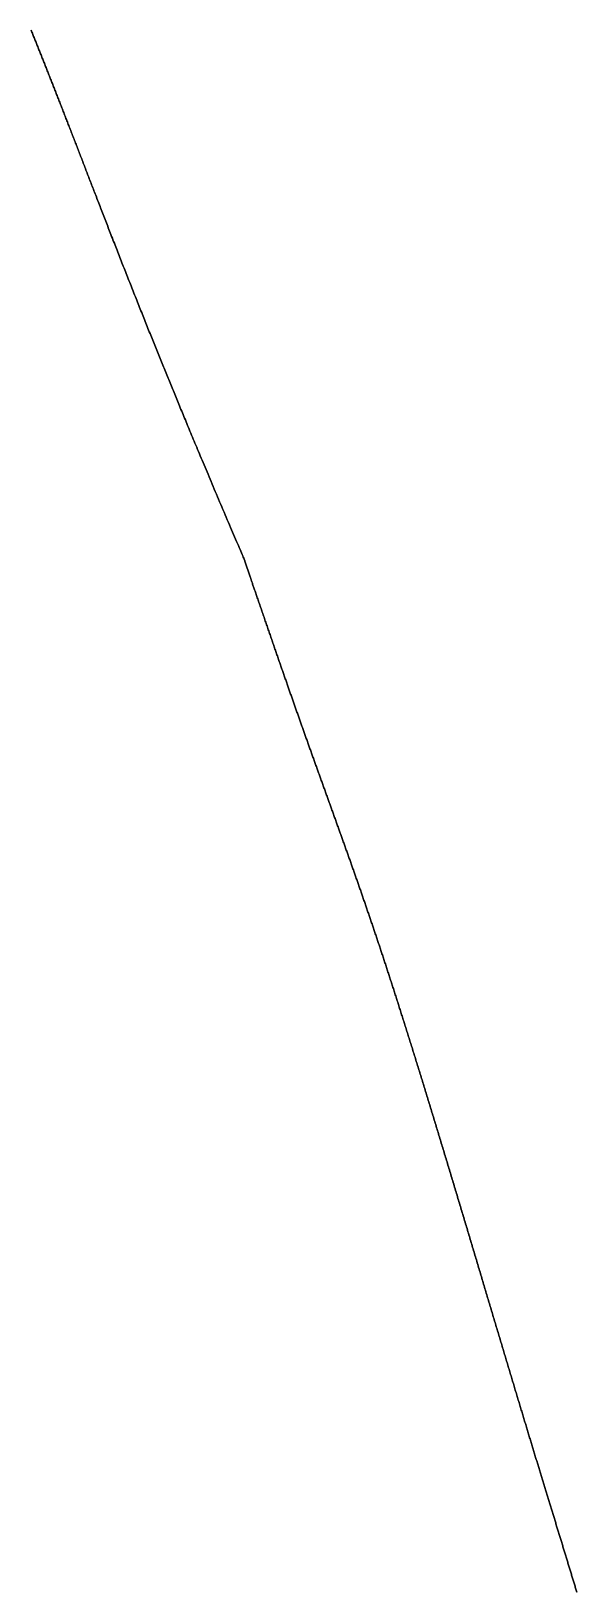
# Model space of a CAD drawing. Header units: inches. Extents: x 130170 to 284068, y 377793 to 804530.
# Drawn here: x 249207.2 to 249229.8, y 746656.4 to 746721 of the extents above; entities that cross this region are included whole.
import ezdxf

# ---------------------------------------------------------------- set-up
doc = ezdxf.new("R2010")
doc.units = ezdxf.units.IN
doc.header["$MEASUREMENT"] = 0
doc.layers.add('muni_il', color=7, linetype='Continuous')

msp = doc.modelspace()

# ---------------------------------------------------------------- linework, layer by layer
at = {"layer": 'muni_il'}
for points in [[(249207.157, 746721.032), (249207.174, 746720.99), (249207.191, 746720.948), (249207.208, 746720.905), (249207.225, 746720.863), (249207.242, 746720.821), (249207.259, 746720.779), (249207.276, 746720.737), (249207.293, 746720.694), (249207.31, 746720.652), (249207.327, 746720.609), (249207.344, 746720.567), (249207.361, 746720.524), (249207.378, 746720.482), (249207.395, 746720.439), (249207.412, 746720.397), (249207.429, 746720.354), (249207.446, 746720.311), (249207.463, 746720.269), (249207.48, 746720.226), (249207.497, 746720.183), (249207.514, 746720.14), (249207.531, 746720.097), (249207.548, 746720.054), (249207.566, 746720.011), (249207.583, 746719.968), (249207.6, 746719.925), (249207.617, 746719.882), (249207.634, 746719.839), (249207.651, 746719.795), (249207.669, 746719.752), (249207.686, 746719.709), (249207.703, 746719.665), (249207.72, 746719.622), (249207.738, 746719.578), (249207.755, 746719.535), (249207.772, 746719.491), (249207.79, 746719.447), (249207.807, 746719.403), (249207.824, 746719.359), (249207.842, 746719.316), (249207.859, 746719.272), (249207.876, 746719.228), (249207.894, 746719.183), (249207.911, 746719.139), (249207.929, 746719.095), (249207.946, 746719.051), (249207.964, 746719.006), (249207.981, 746718.962), (249207.999, 746718.917), (249208.017, 746718.872), (249208.034, 746718.828), (249208.052, 746718.783), (249208.069, 746718.738), (249208.087, 746718.693), (249208.105, 746718.648), (249208.123, 746718.602), (249208.14, 746718.557), (249208.158, 746718.512), (249208.176, 746718.466), (249208.194, 746718.421), (249208.212, 746718.375), (249208.23, 746718.329), (249208.248, 746718.283), (249208.266, 746718.237), (249208.284, 746718.191), (249208.302, 746718.144), (249208.32, 746718.098), (249208.339, 746718.051), (249208.357, 746718.005), (249208.375, 746717.958), (249208.394, 746717.911), (249208.412, 746717.864), (249208.431, 746717.816), (249208.449, 746717.769), (249208.468, 746717.721), (249208.486, 746717.674), (249208.505, 746717.626), (249208.524, 746717.578), (249208.542, 746717.529), (249208.561, 746717.481), (249208.58, 746717.432), (249208.599, 746717.384), (249208.618, 746717.335), (249208.637, 746717.286), (249208.656, 746717.236), (249208.676, 746717.187), (249208.695, 746717.137), (249208.714, 746717.087), (249208.734, 746717.037), (249208.753, 746716.987), (249208.773, 746716.936), (249208.793, 746716.886), (249208.812, 746716.835), (249208.832, 746716.783), (249208.852, 746716.732), (249208.872, 746716.68), (249208.892, 746716.629), (249208.912, 746716.577), (249208.933, 746716.524), (249208.953, 746716.472), (249208.973, 746716.419), (249208.994, 746716.366), (249209.015, 746716.313), (249209.035, 746716.259), (249209.056, 746716.205), (249209.077, 746716.151), (249209.098, 746716.097), (249209.119, 746716.042), (249209.14, 746715.987), (249209.162, 746715.932), (249209.183, 746715.877), (249209.205, 746715.821), (249209.226, 746715.765), (249209.248, 746715.709), (249209.27, 746715.652), (249209.292, 746715.595), (249209.314, 746715.538), (249209.336, 746715.48), (249209.359, 746715.423), (249209.381, 746715.365), (249209.404, 746715.306), (249209.426, 746715.247), (249209.449, 746715.188), (249209.472, 746715.129), (249209.495, 746715.07), (249209.518, 746715.01), (249209.542, 746714.949), (249209.565, 746714.889), (249209.588, 746714.828), (249209.612, 746714.767), (249209.636, 746714.705), (249209.66, 746714.643), (249209.684, 746714.581), (249209.708, 746714.519), (249209.732, 746714.456), (249209.757, 746714.393), (249209.781, 746714.329), (249209.806, 746714.266), (249209.831, 746714.202), (249209.856, 746714.137), (249209.881, 746714.073), (249209.906, 746714.008), (249209.931, 746713.942), (249209.956, 746713.877), (249209.982, 746713.811), (249210.008, 746713.745), (249210.033, 746713.678), (249210.059, 746713.611), (249210.085, 746713.544), (249210.112, 746713.477), (249210.138, 746713.409), (249210.164, 746713.341), (249210.191, 746713.273), (249210.217, 746713.204), (249210.244, 746713.135), (249210.271, 746713.066), (249210.298, 746712.997), (249210.325, 746712.927), (249210.352, 746712.857), (249210.379, 746712.787), (249210.407, 746712.717), (249210.434, 746712.646), (249210.462, 746712.575), (249210.49, 746712.504), (249210.518, 746712.433), (249210.545, 746712.361), (249210.573, 746712.29), (249210.601, 746712.218), (249210.63, 746712.146), (249210.658, 746712.073), (249210.686, 746712.001), (249210.715, 746711.928), (249210.743, 746711.855), (249210.772, 746711.782), (249210.8, 746711.709), (249210.829, 746711.636), (249210.858, 746711.562), (249210.887, 746711.489), (249210.916, 746711.415), (249210.944, 746711.342), (249210.973, 746711.268), (249211.003, 746711.194), (249211.032, 746711.12), (249211.061, 746711.046), (249211.09, 746710.972), (249211.119, 746710.898), (249211.148, 746710.824), (249211.178, 746710.749), (249211.207, 746710.675), (249211.236, 746710.601), (249211.265, 746710.527), (249211.295, 746710.453), (249211.324, 746710.378), (249211.353, 746710.304), (249211.383, 746710.23), (249211.412, 746710.156), (249211.441, 746710.082), (249211.471, 746710.008), (249211.5, 746709.934), (249211.529, 746709.861), (249211.559, 746709.787), (249211.588, 746709.713), (249211.617, 746709.64), (249211.646, 746709.567), (249211.675, 746709.493), (249211.705, 746709.42), (249211.734, 746709.348), (249211.763, 746709.275), (249211.792, 746709.202), (249211.821, 746709.13), (249211.85, 746709.058), (249211.878, 746708.985), (249211.907, 746708.914), (249211.936, 746708.842), (249211.965, 746708.77), (249211.993, 746708.699), (249212.022, 746708.628), (249212.05, 746708.557), (249212.079, 746708.486), (249212.107, 746708.416), (249212.135, 746708.345), (249212.164, 746708.275), (249212.192, 746708.205), (249212.22, 746708.136), (249212.248, 746708.066), (249212.276, 746707.997), (249212.304, 746707.928), (249212.332, 746707.859), (249212.36, 746707.79), (249212.388, 746707.722), (249212.415, 746707.653), (249212.443, 746707.585), (249212.47, 746707.517), (249212.498, 746707.449), (249212.526, 746707.382), (249212.553, 746707.314), (249212.58, 746707.247), (249212.608, 746707.179), (249212.635, 746707.112), (249212.663, 746707.045), (249212.69, 746706.978), (249212.717, 746706.911), (249212.745, 746706.844), (249212.772, 746706.777), (249212.799, 746706.711), (249212.827, 746706.644), (249212.854, 746706.577), (249212.881, 746706.51), (249212.909, 746706.443), (249212.936, 746706.376), (249212.964, 746706.309), (249212.991, 746706.242), (249213.019, 746706.174), (249213.047, 746706.107), (249213.075, 746706.039), (249213.103, 746705.971), (249213.131, 746705.903), (249213.159, 746705.834), (249213.187, 746705.766), (249213.216, 746705.697), (249213.244, 746705.627), (249213.273, 746705.557), (249213.302, 746705.487), (249213.331, 746705.416), (249213.361, 746705.345), (249213.39, 746705.273), (249213.42, 746705.201), (249213.45, 746705.129), (249213.481, 746705.055), (249213.511, 746704.981), (249213.542, 746704.907), (249213.573, 746704.831), (249213.605, 746704.755), (249213.637, 746704.679), (249213.669, 746704.601), (249213.701, 746704.523), (249213.734, 746704.444), (249213.767, 746704.364), (249213.801, 746704.283), (249213.835, 746704.201), (249213.87, 746704.118), (249213.904, 746704.035), (249213.94, 746703.95), (249213.975, 746703.865), (249214.011, 746703.778), (249214.048, 746703.691), (249214.085, 746703.602), (249214.122, 746703.513), (249214.16, 746703.422), (249214.199, 746703.33), (249214.238, 746703.238), (249214.277, 746703.144), (249214.317, 746703.049), (249214.357, 746702.953), (249214.397, 746702.857), (249214.439, 746702.759), (249214.48, 746702.66), (249214.522, 746702.56), (249214.565, 746702.46), (249214.607, 746702.358), (249214.651, 746702.256), (249214.694, 746702.153), (249214.738, 746702.049), (249214.782, 746701.944), (249214.827, 746701.839), (249214.872, 746701.733), (249214.917, 746701.627), (249214.962, 746701.521), (249215.007, 746701.414), (249215.053, 746701.307), (249215.098, 746701.2), (249215.144, 746701.094), (249215.189, 746700.987), (249215.235, 746700.881), (249215.28, 746700.775), (249215.324, 746700.671), (249215.369, 746700.567), (249215.413, 746700.464), (249215.457, 746700.362), (249215.499, 746700.262), (249215.542, 746700.164), (249215.583, 746700.068), (249215.623, 746699.974), (249215.662, 746699.882), (249215.7, 746699.794), (249215.737, 746699.709), (249215.772, 746699.627), (249215.806, 746699.549), (249215.837, 746699.475), (249215.867, 746699.406), (249215.894, 746699.342), (249215.919, 746699.284), (249215.942, 746699.231), (249215.961, 746699.184), (249215.978, 746699.145), (249215.991, 746699.112), (249216, 746699.088), (249216.006, 746699.072), (249216.227, 746698.413), (249216.235, 746698.389), (249216.24, 746698.372), (249216.247, 746698.352), (249216.255, 746698.33), (249216.263, 746698.305), (249216.273, 746698.278), (249216.283, 746698.248), (249216.293, 746698.217), (249216.305, 746698.184), (249216.316, 746698.15), (249216.329, 746698.114), (249216.342, 746698.077), (249216.355, 746698.038), (249216.368, 746697.998), (249216.382, 746697.957), (249216.397, 746697.915), (249216.411, 746697.873), (249216.426, 746697.829), (249216.442, 746697.785), (249216.457, 746697.739), (249216.473, 746697.693), (249216.489, 746697.647), (249216.505, 746697.6), (249216.521, 746697.552), (249216.538, 746697.504), (249216.555, 746697.456), (249216.571, 746697.407), (249216.588, 746697.357), (249216.606, 746697.307), (249216.623, 746697.257), (249216.64, 746697.207), (249216.657, 746697.157), (249216.675, 746697.106), (249216.692, 746697.055), (249216.71, 746697.004), (249216.728, 746696.952), (249216.745, 746696.901), (249216.763, 746696.849), (249216.781, 746696.798), (249216.799, 746696.746), (249216.817, 746696.694), (249216.835, 746696.642), (249216.852, 746696.59), (249216.87, 746696.539), (249216.888, 746696.487), (249216.906, 746696.435), (249216.924, 746696.384), (249216.941, 746696.332), (249216.959, 746696.281), (249216.977, 746696.229), (249216.995, 746696.178), (249217.012, 746696.127), (249217.03, 746696.076), (249217.047, 746696.025), (249217.065, 746695.974), (249217.082, 746695.924), (249217.1, 746695.873), (249217.117, 746695.823), (249217.134, 746695.773), (249217.152, 746695.723), (249217.169, 746695.674), (249217.186, 746695.624), (249217.203, 746695.575), (249217.22, 746695.526), (249217.237, 746695.477), (249217.253, 746695.429), (249217.27, 746695.38), (249217.287, 746695.332), (249217.303, 746695.284), (249217.32, 746695.237), (249217.336, 746695.189), (249217.353, 746695.142), (249217.369, 746695.095), (249217.385, 746695.048), (249217.401, 746695.001), (249217.417, 746694.955), (249217.433, 746694.909), (249217.449, 746694.863), (249217.465, 746694.817), (249217.481, 746694.772), (249217.497, 746694.726), (249217.512, 746694.681), (249217.528, 746694.636), (249217.543, 746694.592), (249217.559, 746694.547), (249217.574, 746694.503), (249217.59, 746694.458), (249217.605, 746694.414), (249217.62, 746694.37), (249217.635, 746694.327), (249217.65, 746694.283), (249217.666, 746694.24), (249217.681, 746694.197), (249217.696, 746694.153), (249217.711, 746694.11), (249217.725, 746694.068), (249217.74, 746694.025), (249217.755, 746693.982), (249217.77, 746693.94), (249217.785, 746693.897), (249217.8, 746693.855), (249217.814, 746693.813), (249217.829, 746693.771), (249217.844, 746693.729), (249217.858, 746693.687), (249217.873, 746693.645), (249217.888, 746693.603), (249217.902, 746693.561), (249217.917, 746693.519), (249217.931, 746693.478), (249217.946, 746693.436), (249217.961, 746693.395), (249217.975, 746693.353), (249217.99, 746693.312), (249218.004, 746693.27), (249218.019, 746693.229), (249218.033, 746693.187), (249218.048, 746693.146), (249218.062, 746693.104), (249218.077, 746693.063), (249218.092, 746693.022), (249218.106, 746692.98), (249218.121, 746692.939), (249218.135, 746692.898), (249218.15, 746692.856), (249218.165, 746692.815), (249218.179, 746692.773), (249218.194, 746692.732), (249218.208, 746692.69), (249218.223, 746692.649), (249218.238, 746692.607), (249218.252, 746692.566), (249218.267, 746692.524), (249218.282, 746692.482), (249218.297, 746692.441), (249218.311, 746692.399), (249218.326, 746692.357), (249218.341, 746692.316), (249218.356, 746692.274), (249218.371, 746692.232), (249218.386, 746692.19), (249218.401, 746692.148), (249218.415, 746692.106), (249218.43, 746692.064), (249218.445, 746692.022), (249218.46, 746691.98), (249218.475, 746691.938), (249218.49, 746691.895), (249218.505, 746691.853), (249218.521, 746691.811), (249218.536, 746691.768), (249218.551, 746691.726), (249218.566, 746691.684), (249218.581, 746691.641), (249218.596, 746691.598), (249218.611, 746691.556), (249218.627, 746691.513), (249218.642, 746691.47), (249218.657, 746691.428), (249218.673, 746691.385), (249218.688, 746691.342), (249218.703, 746691.299), (249218.719, 746691.256), (249218.734, 746691.213), (249218.749, 746691.17), (249218.765, 746691.127), (249218.78, 746691.084), (249218.796, 746691.041), (249218.811, 746690.998), (249218.827, 746690.954), (249218.842, 746690.911), (249218.858, 746690.868), (249218.873, 746690.825), (249218.889, 746690.781), (249218.904, 746690.738), (249218.92, 746690.694), (249218.936, 746690.651), (249218.951, 746690.607), (249218.967, 746690.564), (249218.983, 746690.52), (249218.998, 746690.477), (249219.014, 746690.433), (249219.03, 746690.39), (249219.045, 746690.346), (249219.061, 746690.302), (249219.077, 746690.259), (249219.092, 746690.215), (249219.108, 746690.171), (249219.124, 746690.127), (249219.14, 746690.084), (249219.155, 746690.04), (249219.171, 746689.996), (249219.187, 746689.952), (249219.203, 746689.908), (249219.219, 746689.865), (249219.234, 746689.821), (249219.25, 746689.777), (249219.266, 746689.733), (249219.282, 746689.689), (249219.298, 746689.645), (249219.313, 746689.601), (249219.329, 746689.558), (249219.345, 746689.514), (249219.361, 746689.47), (249219.377, 746689.426), (249219.392, 746689.382), (249219.408, 746689.338), (249219.424, 746689.294), (249219.44, 746689.25), (249219.456, 746689.207), (249219.471, 746689.163), (249219.487, 746689.119), (249219.503, 746689.075), (249219.519, 746689.031), (249219.535, 746688.987), (249219.55, 746688.943), (249219.566, 746688.9), (249219.582, 746688.856), (249219.598, 746688.812), (249219.614, 746688.768), (249219.629, 746688.724), (249219.645, 746688.681), (249219.661, 746688.637), (249219.677, 746688.593), (249219.692, 746688.549), (249219.708, 746688.505), (249219.724, 746688.462), (249219.74, 746688.418), (249219.755, 746688.374), (249219.771, 746688.331), (249219.787, 746688.287), (249219.802, 746688.243), (249219.818, 746688.199), (249219.834, 746688.156), (249219.849, 746688.112), (249219.865, 746688.069), (249219.881, 746688.025), (249219.896, 746687.981), (249219.912, 746687.938), (249219.928, 746687.894), (249219.943, 746687.851), (249219.959, 746687.807), (249219.974, 746687.763), (249219.99, 746687.72), (249220.006, 746687.676), (249220.021, 746687.633), (249220.037, 746687.589), (249220.052, 746687.546), (249220.068, 746687.502), (249220.083, 746687.459), (249220.099, 746687.416), (249220.114, 746687.372), (249220.13, 746687.329), (249220.145, 746687.285), (249220.161, 746687.242), (249220.176, 746687.198), (249220.192, 746687.155), (249220.207, 746687.112), (249220.223, 746687.068), (249220.238, 746687.025), (249220.254, 746686.982), (249220.269, 746686.938), (249220.284, 746686.895), (249220.3, 746686.852), (249220.315, 746686.808), (249220.331, 746686.765), (249220.346, 746686.722), (249220.361, 746686.678), (249220.377, 746686.635), (249220.392, 746686.592), (249220.407, 746686.548), (249220.423, 746686.505), (249220.438, 746686.462), (249220.453, 746686.418), (249220.469, 746686.375), (249220.484, 746686.332), (249220.499, 746686.288), (249220.514, 746686.245), (249220.53, 746686.202), (249220.545, 746686.158), (249220.56, 746686.115), (249220.575, 746686.072), (249220.591, 746686.028), (249220.606, 746685.985), (249220.621, 746685.942), (249220.636, 746685.898), (249220.651, 746685.855), (249220.667, 746685.811), (249220.682, 746685.768), (249220.697, 746685.725), (249220.712, 746685.681), (249220.727, 746685.638), (249220.742, 746685.594), (249220.758, 746685.551), (249220.773, 746685.507), (249220.788, 746685.464), (249220.803, 746685.42), (249220.818, 746685.377), (249220.833, 746685.333), (249220.848, 746685.289), (249220.864, 746685.246), (249220.879, 746685.202), (249220.894, 746685.158), (249220.909, 746685.115), (249220.924, 746685.071), (249220.939, 746685.027), (249220.954, 746684.983), (249220.969, 746684.94), (249220.984, 746684.896), (249221, 746684.852), (249221.015, 746684.808), (249221.03, 746684.764), (249221.045, 746684.72), (249221.06, 746684.676), (249221.075, 746684.632), (249221.09, 746684.588), (249221.105, 746684.544), (249221.12, 746684.499), (249221.136, 746684.455), (249221.151, 746684.411), (249221.166, 746684.366), (249221.181, 746684.322), (249221.196, 746684.278), (249221.211, 746684.233), (249221.226, 746684.189), (249221.241, 746684.144), (249221.257, 746684.099), (249221.272, 746684.055), (249221.287, 746684.01), (249221.302, 746683.965), (249221.317, 746683.92), (249221.332, 746683.876), (249221.347, 746683.831), (249221.363, 746683.786), (249221.378, 746683.74), (249221.393, 746683.695), (249221.408, 746683.65), (249221.423, 746683.605), (249221.439, 746683.559), (249221.454, 746683.514), (249221.469, 746683.468), (249221.484, 746683.423), (249221.5, 746683.377), (249221.515, 746683.332), (249221.53, 746683.286), (249221.546, 746683.24), (249221.561, 746683.194), (249221.576, 746683.148), (249221.591, 746683.102), (249221.607, 746683.056), (249221.622, 746683.009), (249221.638, 746682.963), (249221.653, 746682.917), (249221.668, 746682.87), (249221.684, 746682.824), (249221.699, 746682.777), (249221.715, 746682.73), (249221.73, 746682.683), (249221.746, 746682.636), (249221.761, 746682.589), (249221.777, 746682.542), (249221.792, 746682.495), (249221.808, 746682.447), (249221.823, 746682.4), (249221.839, 746682.352), (249221.854, 746682.305), (249221.87, 746682.257), (249221.886, 746682.209), (249221.901, 746682.161), (249221.917, 746682.113), (249221.933, 746682.065), (249221.949, 746682.017), (249221.964, 746681.968), (249221.98, 746681.92), (249221.996, 746681.871), (249222.012, 746681.822), (249222.028, 746681.773), (249222.043, 746681.725), (249222.059, 746681.675), (249222.075, 746681.626), (249222.091, 746681.577), (249222.107, 746681.527), (249222.123, 746681.478), (249222.139, 746681.428), (249222.155, 746681.378), (249222.171, 746681.329), (249222.187, 746681.278), (249222.204, 746681.228), (249222.22, 746681.178), (249222.236, 746681.128), (249222.252, 746681.077), (249222.268, 746681.026), (249222.285, 746680.975), (249222.301, 746680.924), (249222.317, 746680.873), (249222.334, 746680.822), (249222.35, 746680.771), (249222.367, 746680.719), (249222.383, 746680.668), (249222.4, 746680.616), (249222.416, 746680.564), (249222.433, 746680.512), (249222.449, 746680.46), (249222.466, 746680.407), (249222.482, 746680.355), (249222.499, 746680.302), (249222.516, 746680.25), (249222.533, 746680.197), (249222.549, 746680.144), (249222.566, 746680.09), (249222.583, 746680.037), (249222.6, 746679.984), (249222.617, 746679.93), (249222.634, 746679.876), (249222.651, 746679.822), (249222.668, 746679.768), (249222.685, 746679.714), (249222.702, 746679.66), (249222.719, 746679.605), (249222.736, 746679.551), (249222.754, 746679.496), (249222.771, 746679.441), (249222.788, 746679.386), (249222.805, 746679.33), (249222.823, 746679.275), (249222.84, 746679.219), (249222.858, 746679.164), (249222.875, 746679.108), (249222.893, 746679.052), (249222.91, 746678.996), (249222.928, 746678.939), (249222.945, 746678.883), (249222.963, 746678.826), (249222.981, 746678.77), (249222.998, 746678.713), (249223.016, 746678.656), (249223.034, 746678.599), (249223.052, 746678.541), (249223.069, 746678.484), (249223.087, 746678.426), (249223.105, 746678.368), (249223.123, 746678.31), (249223.141, 746678.252), (249223.159, 746678.194), (249223.177, 746678.136), (249223.195, 746678.077), (249223.214, 746678.018), (249223.232, 746677.96), (249223.25, 746677.901), (249223.268, 746677.841), (249223.287, 746677.782), (249223.305, 746677.723), (249223.323, 746677.663), (249223.342, 746677.604), (249223.36, 746677.544), (249223.379, 746677.484), (249223.397, 746677.424), (249223.416, 746677.364), (249223.434, 746677.303), (249223.453, 746677.243), (249223.471, 746677.182), (249223.49, 746677.121), (249223.509, 746677.06), (249223.527, 746676.999), (249223.546, 746676.938), (249223.565, 746676.877), (249223.584, 746676.816), (249223.603, 746676.754), (249223.621, 746676.692), (249223.64, 746676.631), (249223.659, 746676.569), (249223.678, 746676.507), (249223.697, 746676.444), (249223.716, 746676.382), (249223.735, 746676.32), (249223.754, 746676.257), (249223.774, 746676.195), (249223.793, 746676.132), (249223.812, 746676.069), (249223.831, 746676.006), (249223.85, 746675.943), (249223.869, 746675.88), (249223.889, 746675.817), (249223.908, 746675.753), (249223.927, 746675.69), (249223.947, 746675.626), (249223.966, 746675.563), (249223.985, 746675.499), (249224.005, 746675.435), (249224.024, 746675.371), (249224.044, 746675.307), (249224.063, 746675.243), (249224.082, 746675.179), (249224.102, 746675.115), (249224.121, 746675.05), (249224.141, 746674.986), (249224.161, 746674.922), (249224.18, 746674.857), (249224.2, 746674.792), (249224.219, 746674.728), (249224.239, 746674.663), (249224.259, 746674.598), (249224.278, 746674.533), (249224.298, 746674.468), (249224.317, 746674.403), (249224.337, 746674.338), (249224.357, 746674.273), (249224.377, 746674.208), (249224.396, 746674.143), (249224.416, 746674.077), (249224.436, 746674.012), (249224.455, 746673.947), (249224.475, 746673.881), (249224.495, 746673.816), (249224.515, 746673.75), (249224.534, 746673.685), (249224.554, 746673.619), (249224.574, 746673.554), (249224.594, 746673.488), (249224.613, 746673.422), (249224.633, 746673.357), (249224.653, 746673.291), (249224.673, 746673.225), (249224.693, 746673.16), (249224.712, 746673.094), (249224.732, 746673.028), (249224.752, 746672.962), (249224.772, 746672.897), (249224.791, 746672.831), (249224.811, 746672.765), (249224.831, 746672.699), (249224.851, 746672.634), (249224.87, 746672.568), (249224.89, 746672.502), (249224.91, 746672.436), (249224.93, 746672.371), (249224.949, 746672.305), (249224.969, 746672.239), (249224.989, 746672.174), (249225.008, 746672.108), (249225.028, 746672.042), (249225.048, 746671.977), (249225.067, 746671.911), (249225.087, 746671.846), (249225.107, 746671.78), (249225.126, 746671.715), (249225.146, 746671.65), (249225.166, 746671.584), (249225.185, 746671.519), (249225.205, 746671.454), (249225.224, 746671.388), (249225.244, 746671.323), (249225.263, 746671.258), (249225.283, 746671.193), (249225.302, 746671.128), (249225.322, 746671.063), (249225.341, 746670.998), (249225.361, 746670.933), (249225.38, 746670.868), (249225.399, 746670.804), (249225.419, 746670.739), (249225.438, 746670.674), (249225.457, 746670.61), (249225.477, 746670.545), (249225.496, 746670.481), (249225.515, 746670.417), (249225.534, 746670.353), (249225.553, 746670.288), (249225.573, 746670.224), (249225.592, 746670.16), (249225.611, 746670.097), (249225.63, 746670.033), (249225.649, 746669.969), (249225.668, 746669.905), (249225.687, 746669.842), (249225.706, 746669.779), (249225.725, 746669.715), (249225.744, 746669.652), (249225.763, 746669.589), (249225.781, 746669.526), (249225.8, 746669.463), (249225.819, 746669.4), (249225.838, 746669.337), (249225.856, 746669.275), (249225.875, 746669.212), (249225.894, 746669.15), (249225.912, 746669.087), (249225.931, 746669.025), (249225.95, 746668.963), (249225.968, 746668.901), (249225.986, 746668.839), (249226.005, 746668.778), (249226.023, 746668.716), (249226.042, 746668.654), (249226.06, 746668.593), (249226.078, 746668.532), (249226.097, 746668.471), (249226.115, 746668.41), (249226.133, 746668.349), (249226.151, 746668.288), (249226.169, 746668.227), (249226.187, 746668.167), (249226.205, 746668.106), (249226.224, 746668.046), (249226.241, 746667.986), (249226.259, 746667.926), (249226.277, 746667.866), (249226.295, 746667.806), (249226.313, 746667.746), (249226.331, 746667.687), (249226.349, 746667.627), (249226.366, 746667.568), (249226.384, 746667.509), (249226.402, 746667.45), (249226.419, 746667.391), (249226.437, 746667.332), (249226.454, 746667.274), (249226.472, 746667.215), (249226.489, 746667.157), (249226.507, 746667.099), (249226.524, 746667.041), (249226.541, 746666.983), (249226.559, 746666.925), (249226.576, 746666.867), (249226.593, 746666.81), (249226.61, 746666.752), (249226.627, 746666.695), (249226.645, 746666.638), (249226.662, 746666.581), (249226.679, 746666.524), (249226.696, 746666.467), (249226.713, 746666.41), (249226.729, 746666.354), (249226.746, 746666.298), (249226.763, 746666.241), (249226.78, 746666.185), (249226.797, 746666.129), (249226.813, 746666.073), (249226.83, 746666.018), (249226.847, 746665.962), (249226.863, 746665.907), (249226.88, 746665.851), (249226.897, 746665.796), (249226.913, 746665.741), (249226.93, 746665.686), (249226.946, 746665.632), (249226.962, 746665.577), (249226.979, 746665.522), (249226.995, 746665.468), (249227.011, 746665.414), (249227.028, 746665.36), (249227.044, 746665.306), (249227.06, 746665.252), (249227.076, 746665.198), (249227.092, 746665.144), (249227.108, 746665.091), (249227.124, 746665.037), (249227.14, 746664.984), (249227.156, 746664.931), (249227.172, 746664.878), (249227.188, 746664.825), (249227.204, 746664.772), (249227.22, 746664.72), (249227.236, 746664.667), (249227.251, 746664.615), (249227.267, 746664.562), (249227.283, 746664.51), (249227.299, 746664.458), (249227.314, 746664.406), (249227.33, 746664.354), (249227.345, 746664.303), (249227.361, 746664.251), (249227.376, 746664.199), (249227.392, 746664.148), (249227.407, 746664.097), (249227.423, 746664.046), (249227.438, 746663.995), (249227.454, 746663.944), (249227.469, 746663.893), (249227.484, 746663.842), (249227.5, 746663.791), (249227.515, 746663.741), (249227.53, 746663.691), (249227.545, 746663.64), (249227.56, 746663.59), (249227.576, 746663.54), (249227.591, 746663.49), (249227.606, 746663.44), (249227.621, 746663.39), (249227.636, 746663.341), (249227.651, 746663.291), (249227.666, 746663.242), (249227.681, 746663.192), (249227.696, 746663.143), (249227.711, 746663.094), (249227.725, 746663.045), (249227.74, 746662.996), (249227.755, 746662.947), (249227.77, 746662.898), (249227.785, 746662.849), (249227.799, 746662.8), (249227.814, 746662.752), (249227.829, 746662.703), (249227.844, 746662.655), (249227.858, 746662.607), (249227.873, 746662.559), (249227.888, 746662.51), (249227.902, 746662.462), (249227.917, 746662.414), (249227.931, 746662.367), (249227.946, 746662.319), (249227.96, 746662.271), (249227.975, 746662.224), (249227.989, 746662.176), (249228.004, 746662.129), (249228.018, 746662.081), (249228.032, 746662.034), (249228.047, 746661.987), (249228.061, 746661.94), (249228.075, 746661.892), (249228.09, 746661.846), (249228.104, 746661.799), (249228.118, 746661.752), (249228.133, 746661.705), (249228.147, 746661.658), (249228.161, 746661.612), (249228.175, 746661.565), (249228.189, 746661.519), (249228.204, 746661.472), (249228.218, 746661.426), (249228.232, 746661.38), (249228.246, 746661.334), (249228.26, 746661.287), (249228.274, 746661.241), (249228.288, 746661.195), (249228.302, 746661.15), (249228.316, 746661.104), (249228.33, 746661.058), (249228.344, 746661.012), (249228.358, 746660.967), (249228.372, 746660.921), (249228.386, 746660.875), (249228.4, 746660.83), (249228.414, 746660.785), (249228.428, 746660.739), (249228.442, 746660.694), (249228.455, 746660.649), (249228.469, 746660.604), (249228.483, 746660.559), (249228.497, 746660.514), (249228.511, 746660.469), (249228.524, 746660.424), (249228.538, 746660.379), (249228.552, 746660.334), (249228.566, 746660.289), (249228.579, 746660.245), (249228.593, 746660.2), (249228.607, 746660.155), (249228.62, 746660.111), (249228.634, 746660.066), (249228.647, 746660.022), (249228.661, 746659.978), (249228.675, 746659.933), (249228.688, 746659.889), (249228.702, 746659.845), (249228.715, 746659.801), (249228.729, 746659.757), (249228.742, 746659.713), (249228.756, 746659.669), (249228.769, 746659.625), (249228.783, 746659.581), (249228.796, 746659.537), (249228.81, 746659.493), (249228.823, 746659.45), (249228.837, 746659.406), (249228.85, 746659.362), (249228.863, 746659.319), (249228.877, 746659.275), (249228.89, 746659.232), (249228.903, 746659.188), (249228.917, 746659.145), (249228.93, 746659.101), (249228.943, 746659.058), (249228.957, 746659.015), (249228.97, 746658.972), (249228.983, 746658.929), (249228.996, 746658.885), (249229.01, 746658.842), (249229.023, 746658.799), (249229.036, 746658.756), (249229.049, 746658.713), (249229.062, 746658.67), (249229.075, 746658.628), (249229.089, 746658.585), (249229.102, 746658.542), (249229.115, 746658.499), (249229.128, 746658.457), (249229.141, 746658.414), (249229.154, 746658.371), (249229.167, 746658.329), (249229.18, 746658.286), (249229.193, 746658.244), (249229.206, 746658.201), (249229.219, 746658.159), (249229.232, 746658.117), (249229.245, 746658.074), (249229.258, 746658.032), (249229.271, 746657.99), (249229.284, 746657.948), (249229.297, 746657.905), (249229.31, 746657.863), (249229.323, 746657.821), (249229.335, 746657.779), (249229.348, 746657.737), (249229.361, 746657.695), (249229.374, 746657.653), (249229.387, 746657.611), (249229.399, 746657.569), (249229.412, 746657.528), (249229.425, 746657.486), (249229.438, 746657.444), (249229.451, 746657.402), (249229.463, 746657.36), (249229.476, 746657.319), (249229.489, 746657.277), (249229.501, 746657.235), (249229.514, 746657.194), (249229.527, 746657.152), (249229.539, 746657.111), (249229.552, 746657.069), (249229.565, 746657.028), (249229.577, 746656.986), (249229.59, 746656.945), (249229.602, 746656.903), (249229.615, 746656.862), (249229.627, 746656.821), (249229.64, 746656.779), (249229.653, 746656.738), (249229.665, 746656.697), (249229.678, 746656.656), (249229.69, 746656.614), (249229.703, 746656.573), (249229.715, 746656.532), (249229.727, 746656.491), (249229.74, 746656.45), (249229.752, 746656.409)], [(249229.752, 746656.409), (249229.74, 746656.45), (249229.727, 746656.491), (249229.715, 746656.532), (249229.703, 746656.573), (249229.69, 746656.614), (249229.678, 746656.656), (249229.665, 746656.697), (249229.653, 746656.738), (249229.64, 746656.779), (249229.627, 746656.821), (249229.615, 746656.862), (249229.602, 746656.903), (249229.59, 746656.945), (249229.577, 746656.986), (249229.565, 746657.028), (249229.552, 746657.069), (249229.539, 746657.111), (249229.527, 746657.152), (249229.514, 746657.194), (249229.501, 746657.235), (249229.489, 746657.277), (249229.476, 746657.319), (249229.463, 746657.36), (249229.451, 746657.402), (249229.438, 746657.444), (249229.425, 746657.486), (249229.412, 746657.528), (249229.399, 746657.569), (249229.387, 746657.611), (249229.374, 746657.653), (249229.361, 746657.695), (249229.348, 746657.737), (249229.335, 746657.779), (249229.323, 746657.821), (249229.31, 746657.863), (249229.297, 746657.905), (249229.284, 746657.948), (249229.271, 746657.99), (249229.258, 746658.032), (249229.245, 746658.074), (249229.232, 746658.117), (249229.219, 746658.159), (249229.206, 746658.201), (249229.193, 746658.244), (249229.18, 746658.286), (249229.167, 746658.329), (249229.154, 746658.371), (249229.141, 746658.414), (249229.128, 746658.457), (249229.115, 746658.499), (249229.102, 746658.542), (249229.089, 746658.585), (249229.075, 746658.628), (249229.062, 746658.67), (249229.049, 746658.713), (249229.036, 746658.756), (249229.023, 746658.799), (249229.01, 746658.842), (249228.996, 746658.885), (249228.983, 746658.929), (249228.97, 746658.972), (249228.957, 746659.015), (249228.943, 746659.058), (249228.93, 746659.101), (249228.917, 746659.145), (249228.903, 746659.188), (249228.89, 746659.232), (249228.877, 746659.275), (249228.863, 746659.319), (249228.85, 746659.362), (249228.837, 746659.406), (249228.823, 746659.45), (249228.81, 746659.493), (249228.796, 746659.537), (249228.783, 746659.581), (249228.769, 746659.625), (249228.756, 746659.669), (249228.742, 746659.713), (249228.729, 746659.757), (249228.715, 746659.801), (249228.702, 746659.845), (249228.688, 746659.889), (249228.675, 746659.933), (249228.661, 746659.978), (249228.647, 746660.022), (249228.634, 746660.066), (249228.62, 746660.111), (249228.607, 746660.155), (249228.593, 746660.2), (249228.579, 746660.245), (249228.566, 746660.289), (249228.552, 746660.334), (249228.538, 746660.379), (249228.524, 746660.424), (249228.511, 746660.469), (249228.497, 746660.514), (249228.483, 746660.559), (249228.469, 746660.604), (249228.455, 746660.649), (249228.442, 746660.694), (249228.428, 746660.739), (249228.414, 746660.785), (249228.4, 746660.83), (249228.386, 746660.875), (249228.372, 746660.921), (249228.358, 746660.967), (249228.344, 746661.012), (249228.33, 746661.058), (249228.316, 746661.104), (249228.302, 746661.15), (249228.288, 746661.195), (249228.274, 746661.241), (249228.26, 746661.287), (249228.246, 746661.334), (249228.232, 746661.38), (249228.218, 746661.426), (249228.204, 746661.472), (249228.189, 746661.519), (249228.175, 746661.565), (249228.161, 746661.612), (249228.147, 746661.658), (249228.133, 746661.705), (249228.118, 746661.752), (249228.104, 746661.799), (249228.09, 746661.846), (249228.075, 746661.892), (249228.061, 746661.94), (249228.047, 746661.987), (249228.032, 746662.034), (249228.018, 746662.081), (249228.004, 746662.129), (249227.989, 746662.176), (249227.975, 746662.224), (249227.96, 746662.271), (249227.946, 746662.319), (249227.931, 746662.367), (249227.917, 746662.414), (249227.902, 746662.462), (249227.888, 746662.51), (249227.873, 746662.559), (249227.858, 746662.607), (249227.844, 746662.655), (249227.829, 746662.703), (249227.814, 746662.752), (249227.799, 746662.8), (249227.785, 746662.849), (249227.77, 746662.898), (249227.755, 746662.947), (249227.74, 746662.996), (249227.725, 746663.045), (249227.711, 746663.094), (249227.696, 746663.143), (249227.681, 746663.192), (249227.666, 746663.242), (249227.651, 746663.291), (249227.636, 746663.341), (249227.621, 746663.39), (249227.606, 746663.44), (249227.591, 746663.49), (249227.576, 746663.54), (249227.56, 746663.59), (249227.545, 746663.64), (249227.53, 746663.691), (249227.515, 746663.741), (249227.5, 746663.791), (249227.484, 746663.842), (249227.469, 746663.893), (249227.454, 746663.944), (249227.438, 746663.995), (249227.423, 746664.046), (249227.407, 746664.097), (249227.392, 746664.148), (249227.376, 746664.199), (249227.361, 746664.251), (249227.345, 746664.303), (249227.33, 746664.354), (249227.314, 746664.406), (249227.299, 746664.458), (249227.283, 746664.51), (249227.267, 746664.562), (249227.251, 746664.615), (249227.236, 746664.667), (249227.22, 746664.72), (249227.204, 746664.772), (249227.188, 746664.825), (249227.172, 746664.878), (249227.156, 746664.931), (249227.14, 746664.984), (249227.124, 746665.037), (249227.108, 746665.091), (249227.092, 746665.144), (249227.076, 746665.198), (249227.06, 746665.252), (249227.044, 746665.306), (249227.028, 746665.36), (249227.011, 746665.414), (249226.995, 746665.468), (249226.979, 746665.522), (249226.962, 746665.577), (249226.946, 746665.632), (249226.93, 746665.686), (249226.913, 746665.741), (249226.897, 746665.796), (249226.88, 746665.851), (249226.863, 746665.907), (249226.847, 746665.962), (249226.83, 746666.018), (249226.813, 746666.073), (249226.797, 746666.129), (249226.78, 746666.185), (249226.763, 746666.241), (249226.746, 746666.298), (249226.729, 746666.354), (249226.713, 746666.41), (249226.696, 746666.467), (249226.679, 746666.524), (249226.662, 746666.581), (249226.645, 746666.638), (249226.627, 746666.695), (249226.61, 746666.752), (249226.593, 746666.81), (249226.576, 746666.867), (249226.559, 746666.925), (249226.541, 746666.983), (249226.524, 746667.041), (249226.507, 746667.099), (249226.489, 746667.157), (249226.472, 746667.215), (249226.454, 746667.274), (249226.437, 746667.332), (249226.419, 746667.391), (249226.402, 746667.45), (249226.384, 746667.509), (249226.366, 746667.568), (249226.349, 746667.627), (249226.331, 746667.687), (249226.313, 746667.746), (249226.295, 746667.806), (249226.277, 746667.866), (249226.259, 746667.926), (249226.241, 746667.986), (249226.224, 746668.046), (249226.205, 746668.106), (249226.187, 746668.167), (249226.169, 746668.227), (249226.151, 746668.288), (249226.133, 746668.349), (249226.115, 746668.41), (249226.097, 746668.471), (249226.078, 746668.532), (249226.06, 746668.593), (249226.042, 746668.654), (249226.023, 746668.716), (249226.005, 746668.778), (249225.986, 746668.839), (249225.968, 746668.901), (249225.95, 746668.963), (249225.931, 746669.025), (249225.912, 746669.087), (249225.894, 746669.15), (249225.875, 746669.212), (249225.856, 746669.275), (249225.838, 746669.337), (249225.819, 746669.4), (249225.8, 746669.463), (249225.781, 746669.526), (249225.763, 746669.589), (249225.744, 746669.652), (249225.725, 746669.715), (249225.706, 746669.779), (249225.687, 746669.842), (249225.668, 746669.905), (249225.649, 746669.969), (249225.63, 746670.033), (249225.611, 746670.097), (249225.592, 746670.16), (249225.573, 746670.224), (249225.553, 746670.288), (249225.534, 746670.353), (249225.515, 746670.417), (249225.496, 746670.481), (249225.477, 746670.545), (249225.457, 746670.61), (249225.438, 746670.674), (249225.419, 746670.739), (249225.399, 746670.804), (249225.38, 746670.868), (249225.361, 746670.933), (249225.341, 746670.998), (249225.322, 746671.063), (249225.302, 746671.128), (249225.283, 746671.193), (249225.263, 746671.258), (249225.244, 746671.323), (249225.224, 746671.388), (249225.205, 746671.454), (249225.185, 746671.519), (249225.166, 746671.584), (249225.146, 746671.65), (249225.126, 746671.715), (249225.107, 746671.78), (249225.087, 746671.846), (249225.067, 746671.911), (249225.048, 746671.977), (249225.028, 746672.042), (249225.008, 746672.108), (249224.989, 746672.174), (249224.969, 746672.239), (249224.949, 746672.305), (249224.93, 746672.371), (249224.91, 746672.436), (249224.89, 746672.502), (249224.87, 746672.568), (249224.851, 746672.634), (249224.831, 746672.699), (249224.811, 746672.765), (249224.791, 746672.831), (249224.772, 746672.897), (249224.752, 746672.962), (249224.732, 746673.028), (249224.712, 746673.094), (249224.693, 746673.16), (249224.673, 746673.225), (249224.653, 746673.291), (249224.633, 746673.357), (249224.613, 746673.422), (249224.594, 746673.488), (249224.574, 746673.554), (249224.554, 746673.619), (249224.534, 746673.685), (249224.515, 746673.75), (249224.495, 746673.816), (249224.475, 746673.881), (249224.455, 746673.947), (249224.436, 746674.012), (249224.416, 746674.077), (249224.396, 746674.143), (249224.377, 746674.208), (249224.357, 746674.273), (249224.337, 746674.338), (249224.317, 746674.403), (249224.298, 746674.468), (249224.278, 746674.533), (249224.259, 746674.598), (249224.239, 746674.663), (249224.219, 746674.728), (249224.2, 746674.792), (249224.18, 746674.857), (249224.161, 746674.922), (249224.141, 746674.986), (249224.121, 746675.05), (249224.102, 746675.115), (249224.082, 746675.179), (249224.063, 746675.243), (249224.044, 746675.307), (249224.024, 746675.371), (249224.005, 746675.435), (249223.985, 746675.499), (249223.966, 746675.563), (249223.947, 746675.626), (249223.927, 746675.69), (249223.908, 746675.753), (249223.889, 746675.817), (249223.869, 746675.88), (249223.85, 746675.943), (249223.831, 746676.006), (249223.812, 746676.069), (249223.793, 746676.132), (249223.774, 746676.195), (249223.754, 746676.257), (249223.735, 746676.32), (249223.716, 746676.382), (249223.697, 746676.444), (249223.678, 746676.507), (249223.659, 746676.569), (249223.64, 746676.631), (249223.621, 746676.692), (249223.603, 746676.754), (249223.584, 746676.816), (249223.565, 746676.877), (249223.546, 746676.938), (249223.527, 746676.999), (249223.509, 746677.06), (249223.49, 746677.121), (249223.471, 746677.182), (249223.453, 746677.243), (249223.434, 746677.303), (249223.416, 746677.364), (249223.397, 746677.424), (249223.379, 746677.484), (249223.36, 746677.544), (249223.342, 746677.604), (249223.323, 746677.663), (249223.305, 746677.723), (249223.287, 746677.782), (249223.268, 746677.841), (249223.25, 746677.901), (249223.232, 746677.96), (249223.214, 746678.018), (249223.195, 746678.077), (249223.177, 746678.136), (249223.159, 746678.194), (249223.141, 746678.252), (249223.123, 746678.31), (249223.105, 746678.368), (249223.087, 746678.426), (249223.069, 746678.484), (249223.052, 746678.541), (249223.034, 746678.599), (249223.016, 746678.656), (249222.998, 746678.713), (249222.981, 746678.77), (249222.963, 746678.826), (249222.945, 746678.883), (249222.928, 746678.939), (249222.91, 746678.996), (249222.893, 746679.052), (249222.875, 746679.108), (249222.858, 746679.164), (249222.84, 746679.219), (249222.823, 746679.275), (249222.805, 746679.33), (249222.788, 746679.386), (249222.771, 746679.441), (249222.754, 746679.496), (249222.736, 746679.551), (249222.719, 746679.605), (249222.702, 746679.66), (249222.685, 746679.714), (249222.668, 746679.768), (249222.651, 746679.822), (249222.634, 746679.876), (249222.617, 746679.93), (249222.6, 746679.984), (249222.583, 746680.037), (249222.566, 746680.09), (249222.549, 746680.144), (249222.533, 746680.197), (249222.516, 746680.25), (249222.499, 746680.302), (249222.482, 746680.355), (249222.466, 746680.407), (249222.449, 746680.46), (249222.433, 746680.512), (249222.416, 746680.564), (249222.4, 746680.616), (249222.383, 746680.668), (249222.367, 746680.719), (249222.35, 746680.771), (249222.334, 746680.822), (249222.317, 746680.873), (249222.301, 746680.924), (249222.285, 746680.975), (249222.268, 746681.026), (249222.252, 746681.077), (249222.236, 746681.128), (249222.22, 746681.178), (249222.204, 746681.228), (249222.187, 746681.278), (249222.171, 746681.329), (249222.155, 746681.378), (249222.139, 746681.428), (249222.123, 746681.478), (249222.107, 746681.527), (249222.091, 746681.577), (249222.075, 746681.626), (249222.059, 746681.675), (249222.043, 746681.725), (249222.028, 746681.773), (249222.012, 746681.822), (249221.996, 746681.871), (249221.98, 746681.92), (249221.964, 746681.968), (249221.949, 746682.017), (249221.933, 746682.065), (249221.917, 746682.113), (249221.901, 746682.161), (249221.886, 746682.209), (249221.87, 746682.257), (249221.854, 746682.305), (249221.839, 746682.352), (249221.823, 746682.4), (249221.808, 746682.447), (249221.792, 746682.495), (249221.777, 746682.542), (249221.761, 746682.589), (249221.746, 746682.636), (249221.73, 746682.683), (249221.715, 746682.73), (249221.699, 746682.777), (249221.684, 746682.824), (249221.668, 746682.87), (249221.653, 746682.917), (249221.638, 746682.963), (249221.622, 746683.009), (249221.607, 746683.056), (249221.591, 746683.102), (249221.576, 746683.148), (249221.561, 746683.194), (249221.546, 746683.24), (249221.53, 746683.286), (249221.515, 746683.332), (249221.5, 746683.377), (249221.484, 746683.423), (249221.469, 746683.468), (249221.454, 746683.514), (249221.439, 746683.559), (249221.423, 746683.605), (249221.408, 746683.65), (249221.393, 746683.695), (249221.378, 746683.74), (249221.363, 746683.786), (249221.347, 746683.831), (249221.332, 746683.876), (249221.317, 746683.92), (249221.302, 746683.965), (249221.287, 746684.01), (249221.272, 746684.055), (249221.257, 746684.099), (249221.241, 746684.144), (249221.226, 746684.189), (249221.211, 746684.233), (249221.196, 746684.278), (249221.181, 746684.322), (249221.166, 746684.366), (249221.151, 746684.411), (249221.136, 746684.455), (249221.12, 746684.499), (249221.105, 746684.544), (249221.09, 746684.588), (249221.075, 746684.632), (249221.06, 746684.676), (249221.045, 746684.72), (249221.03, 746684.764), (249221.015, 746684.808), (249221, 746684.852), (249220.984, 746684.896), (249220.969, 746684.94), (249220.954, 746684.983), (249220.939, 746685.027), (249220.924, 746685.071), (249220.909, 746685.115), (249220.894, 746685.158), (249220.879, 746685.202), (249220.864, 746685.246), (249220.848, 746685.289), (249220.833, 746685.333), (249220.818, 746685.377), (249220.803, 746685.42), (249220.788, 746685.464), (249220.773, 746685.507), (249220.758, 746685.551), (249220.742, 746685.594), (249220.727, 746685.638), (249220.712, 746685.681), (249220.697, 746685.725), (249220.682, 746685.768), (249220.667, 746685.811), (249220.651, 746685.855), (249220.636, 746685.898), (249220.621, 746685.942), (249220.606, 746685.985), (249220.591, 746686.028), (249220.575, 746686.072), (249220.56, 746686.115), (249220.545, 746686.158), (249220.53, 746686.202), (249220.514, 746686.245), (249220.499, 746686.288), (249220.484, 746686.332), (249220.469, 746686.375), (249220.453, 746686.418), (249220.438, 746686.462), (249220.423, 746686.505), (249220.407, 746686.548), (249220.392, 746686.592), (249220.377, 746686.635), (249220.361, 746686.678), (249220.346, 746686.722), (249220.331, 746686.765), (249220.315, 746686.808), (249220.3, 746686.852), (249220.284, 746686.895), (249220.269, 746686.938), (249220.254, 746686.982), (249220.238, 746687.025), (249220.223, 746687.068), (249220.207, 746687.112), (249220.192, 746687.155), (249220.176, 746687.198), (249220.161, 746687.242), (249220.145, 746687.285), (249220.13, 746687.329), (249220.114, 746687.372), (249220.099, 746687.416), (249220.083, 746687.459), (249220.068, 746687.502), (249220.052, 746687.546), (249220.037, 746687.589), (249220.021, 746687.633), (249220.006, 746687.676), (249219.99, 746687.72), (249219.974, 746687.763), (249219.959, 746687.807), (249219.943, 746687.851), (249219.928, 746687.894), (249219.912, 746687.938), (249219.896, 746687.981), (249219.881, 746688.025), (249219.865, 746688.069), (249219.849, 746688.112), (249219.834, 746688.156), (249219.818, 746688.199), (249219.802, 746688.243), (249219.787, 746688.287), (249219.771, 746688.331), (249219.755, 746688.374), (249219.74, 746688.418), (249219.724, 746688.462), (249219.708, 746688.505), (249219.692, 746688.549), (249219.677, 746688.593), (249219.661, 746688.637), (249219.645, 746688.681), (249219.629, 746688.724), (249219.614, 746688.768), (249219.598, 746688.812), (249219.582, 746688.856), (249219.566, 746688.9), (249219.55, 746688.943), (249219.535, 746688.987), (249219.519, 746689.031), (249219.503, 746689.075), (249219.487, 746689.119), (249219.471, 746689.163), (249219.456, 746689.207), (249219.44, 746689.25), (249219.424, 746689.294), (249219.408, 746689.338), (249219.392, 746689.382), (249219.377, 746689.426), (249219.361, 746689.47), (249219.345, 746689.514), (249219.329, 746689.558), (249219.313, 746689.601), (249219.298, 746689.645), (249219.282, 746689.689), (249219.266, 746689.733), (249219.25, 746689.777), (249219.234, 746689.821), (249219.219, 746689.865), (249219.203, 746689.908), (249219.187, 746689.952), (249219.171, 746689.996), (249219.155, 746690.04), (249219.14, 746690.084), (249219.124, 746690.127), (249219.108, 746690.171), (249219.092, 746690.215), (249219.077, 746690.259), (249219.061, 746690.302), (249219.045, 746690.346), (249219.03, 746690.39), (249219.014, 746690.433), (249218.998, 746690.477), (249218.983, 746690.52), (249218.967, 746690.564), (249218.951, 746690.607), (249218.936, 746690.651), (249218.92, 746690.694), (249218.904, 746690.738), (249218.889, 746690.781), (249218.873, 746690.825), (249218.858, 746690.868), (249218.842, 746690.911), (249218.827, 746690.954), (249218.811, 746690.998), (249218.796, 746691.041), (249218.78, 746691.084), (249218.765, 746691.127), (249218.749, 746691.17), (249218.734, 746691.213), (249218.719, 746691.256), (249218.703, 746691.299), (249218.688, 746691.342), (249218.673, 746691.385), (249218.657, 746691.428), (249218.642, 746691.47), (249218.627, 746691.513), (249218.611, 746691.556), (249218.596, 746691.598), (249218.581, 746691.641), (249218.566, 746691.684), (249218.551, 746691.726), (249218.536, 746691.768), (249218.521, 746691.811), (249218.505, 746691.853), (249218.49, 746691.895), (249218.475, 746691.938), (249218.46, 746691.98), (249218.445, 746692.022), (249218.43, 746692.064), (249218.415, 746692.106), (249218.401, 746692.148), (249218.386, 746692.19), (249218.371, 746692.232), (249218.356, 746692.274), (249218.341, 746692.316), (249218.326, 746692.357), (249218.311, 746692.399), (249218.297, 746692.441), (249218.282, 746692.482), (249218.267, 746692.524), (249218.252, 746692.566), (249218.238, 746692.607), (249218.223, 746692.649), (249218.208, 746692.69), (249218.194, 746692.732), (249218.179, 746692.773), (249218.165, 746692.815), (249218.15, 746692.856), (249218.135, 746692.898), (249218.121, 746692.939), (249218.106, 746692.98), (249218.092, 746693.022), (249218.077, 746693.063), (249218.062, 746693.104), (249218.048, 746693.146), (249218.033, 746693.187), (249218.019, 746693.229), (249218.004, 746693.27), (249217.99, 746693.312), (249217.975, 746693.353), (249217.961, 746693.395), (249217.946, 746693.436), (249217.931, 746693.478), (249217.917, 746693.519), (249217.902, 746693.561), (249217.888, 746693.603), (249217.873, 746693.645), (249217.858, 746693.687), (249217.844, 746693.729), (249217.829, 746693.771), (249217.814, 746693.813), (249217.8, 746693.855), (249217.785, 746693.897), (249217.77, 746693.94), (249217.755, 746693.982), (249217.74, 746694.025), (249217.725, 746694.068), (249217.711, 746694.11), (249217.696, 746694.153), (249217.681, 746694.197), (249217.666, 746694.24), (249217.65, 746694.283), (249217.635, 746694.327), (249217.62, 746694.37), (249217.605, 746694.414), (249217.59, 746694.458), (249217.574, 746694.503), (249217.559, 746694.547), (249217.543, 746694.592), (249217.528, 746694.636), (249217.512, 746694.681), (249217.497, 746694.726), (249217.481, 746694.772), (249217.465, 746694.817), (249217.449, 746694.863), (249217.433, 746694.909), (249217.417, 746694.955), (249217.401, 746695.001), (249217.385, 746695.048), (249217.369, 746695.095), (249217.353, 746695.142), (249217.336, 746695.189), (249217.32, 746695.237), (249217.303, 746695.284), (249217.287, 746695.332), (249217.27, 746695.38), (249217.253, 746695.429), (249217.237, 746695.477), (249217.22, 746695.526), (249217.203, 746695.575), (249217.186, 746695.624), (249217.169, 746695.674), (249217.152, 746695.723), (249217.134, 746695.773), (249217.117, 746695.823), (249217.1, 746695.873), (249217.082, 746695.924), (249217.065, 746695.974), (249217.047, 746696.025), (249217.03, 746696.076), (249217.012, 746696.127), (249216.995, 746696.178), (249216.977, 746696.229), (249216.959, 746696.281), (249216.941, 746696.332), (249216.924, 746696.384), (249216.906, 746696.435), (249216.888, 746696.487), (249216.87, 746696.539), (249216.852, 746696.59), (249216.835, 746696.642), (249216.817, 746696.694), (249216.799, 746696.746), (249216.781, 746696.798), (249216.763, 746696.849), (249216.745, 746696.901), (249216.728, 746696.952), (249216.71, 746697.004), (249216.692, 746697.055), (249216.675, 746697.106), (249216.657, 746697.157), (249216.64, 746697.207), (249216.623, 746697.257), (249216.606, 746697.307), (249216.588, 746697.357), (249216.571, 746697.407), (249216.555, 746697.456), (249216.538, 746697.504), (249216.521, 746697.552), (249216.505, 746697.6), (249216.489, 746697.647), (249216.473, 746697.693), (249216.457, 746697.739), (249216.442, 746697.785), (249216.426, 746697.829), (249216.411, 746697.873), (249216.397, 746697.915), (249216.382, 746697.957), (249216.368, 746697.998), (249216.355, 746698.038), (249216.342, 746698.077), (249216.329, 746698.114), (249216.316, 746698.15), (249216.305, 746698.184), (249216.293, 746698.217), (249216.283, 746698.248), (249216.273, 746698.278), (249216.263, 746698.305), (249216.255, 746698.33), (249216.247, 746698.352), (249216.24, 746698.372), (249216.235, 746698.389), (249216.227, 746698.413), (249216.006, 746699.072), (249216, 746699.088), (249215.991, 746699.112), (249215.978, 746699.145), (249215.961, 746699.184), (249215.942, 746699.231), (249215.919, 746699.284), (249215.894, 746699.342), (249215.867, 746699.406), (249215.837, 746699.475), (249215.806, 746699.549), (249215.772, 746699.627), (249215.737, 746699.709), (249215.7, 746699.794), (249215.662, 746699.882), (249215.623, 746699.974), (249215.583, 746700.068), (249215.542, 746700.164), (249215.499, 746700.262), (249215.457, 746700.362), (249215.413, 746700.464), (249215.369, 746700.567), (249215.324, 746700.671), (249215.28, 746700.775), (249215.235, 746700.881), (249215.189, 746700.987), (249215.144, 746701.094), (249215.098, 746701.2), (249215.053, 746701.307), (249215.007, 746701.414), (249214.962, 746701.521), (249214.917, 746701.627), (249214.872, 746701.733), (249214.827, 746701.839), (249214.782, 746701.944), (249214.738, 746702.049), (249214.694, 746702.153), (249214.651, 746702.256), (249214.607, 746702.358), (249214.565, 746702.46), (249214.522, 746702.56), (249214.48, 746702.66), (249214.439, 746702.759), (249214.397, 746702.857), (249214.357, 746702.953), (249214.317, 746703.049), (249214.277, 746703.144), (249214.238, 746703.238), (249214.199, 746703.33), (249214.16, 746703.422), (249214.122, 746703.513), (249214.085, 746703.602), (249214.048, 746703.691), (249214.011, 746703.778), (249213.975, 746703.865), (249213.94, 746703.95), (249213.904, 746704.035), (249213.87, 746704.118), (249213.835, 746704.201), (249213.801, 746704.283), (249213.767, 746704.364), (249213.734, 746704.444), (249213.701, 746704.523), (249213.669, 746704.601), (249213.637, 746704.679), (249213.605, 746704.755), (249213.573, 746704.831), (249213.542, 746704.907), (249213.511, 746704.981), (249213.481, 746705.055), (249213.45, 746705.129), (249213.42, 746705.201), (249213.39, 746705.273), (249213.361, 746705.345), (249213.331, 746705.416), (249213.302, 746705.487), (249213.273, 746705.557), (249213.244, 746705.627), (249213.216, 746705.697), (249213.187, 746705.766), (249213.159, 746705.834), (249213.131, 746705.903), (249213.103, 746705.971), (249213.075, 746706.039), (249213.047, 746706.107), (249213.019, 746706.174), (249212.991, 746706.242), (249212.964, 746706.309), (249212.936, 746706.376), (249212.909, 746706.443), (249212.881, 746706.51), (249212.854, 746706.577), (249212.827, 746706.644), (249212.799, 746706.711), (249212.772, 746706.777), (249212.745, 746706.844), (249212.717, 746706.911), (249212.69, 746706.978), (249212.663, 746707.045), (249212.635, 746707.112), (249212.608, 746707.179), (249212.58, 746707.247), (249212.553, 746707.314), (249212.526, 746707.382), (249212.498, 746707.449), (249212.47, 746707.517), (249212.443, 746707.585), (249212.415, 746707.653), (249212.388, 746707.722), (249212.36, 746707.79), (249212.332, 746707.859), (249212.304, 746707.928), (249212.276, 746707.997), (249212.248, 746708.066), (249212.22, 746708.136), (249212.192, 746708.205), (249212.164, 746708.275), (249212.135, 746708.345), (249212.107, 746708.416), (249212.079, 746708.486), (249212.05, 746708.557), (249212.022, 746708.628), (249211.993, 746708.699), (249211.965, 746708.77), (249211.936, 746708.842), (249211.907, 746708.914), (249211.878, 746708.985), (249211.85, 746709.058), (249211.821, 746709.13), (249211.792, 746709.202), (249211.763, 746709.275), (249211.734, 746709.348), (249211.705, 746709.42), (249211.675, 746709.493), (249211.646, 746709.567), (249211.617, 746709.64), (249211.588, 746709.713), (249211.559, 746709.787), (249211.529, 746709.861), (249211.5, 746709.934), (249211.471, 746710.008), (249211.441, 746710.082), (249211.412, 746710.156), (249211.383, 746710.23), (249211.353, 746710.304), (249211.324, 746710.378), (249211.295, 746710.453), (249211.265, 746710.527), (249211.236, 746710.601), (249211.207, 746710.675), (249211.178, 746710.749), (249211.148, 746710.824), (249211.119, 746710.898), (249211.09, 746710.972), (249211.061, 746711.046), (249211.032, 746711.12), (249211.003, 746711.194), (249210.973, 746711.268), (249210.944, 746711.342), (249210.916, 746711.415), (249210.887, 746711.489), (249210.858, 746711.562), (249210.829, 746711.636), (249210.8, 746711.709), (249210.772, 746711.782), (249210.743, 746711.855), (249210.715, 746711.928), (249210.686, 746712.001), (249210.658, 746712.073), (249210.63, 746712.146), (249210.601, 746712.218), (249210.573, 746712.29), (249210.545, 746712.361), (249210.518, 746712.433), (249210.49, 746712.504), (249210.462, 746712.575), (249210.434, 746712.646), (249210.407, 746712.717), (249210.379, 746712.787), (249210.352, 746712.857), (249210.325, 746712.927), (249210.298, 746712.997), (249210.271, 746713.066), (249210.244, 746713.135), (249210.217, 746713.204), (249210.191, 746713.273), (249210.164, 746713.341), (249210.138, 746713.409), (249210.112, 746713.477), (249210.085, 746713.544), (249210.059, 746713.611), (249210.033, 746713.678), (249210.008, 746713.745), (249209.982, 746713.811), (249209.956, 746713.877), (249209.931, 746713.942), (249209.906, 746714.008), (249209.881, 746714.073), (249209.856, 746714.137), (249209.831, 746714.202), (249209.806, 746714.266), (249209.781, 746714.329), (249209.757, 746714.393), (249209.732, 746714.456), (249209.708, 746714.519), (249209.684, 746714.581), (249209.66, 746714.643), (249209.636, 746714.705), (249209.612, 746714.767), (249209.588, 746714.828), (249209.565, 746714.889), (249209.542, 746714.949), (249209.518, 746715.01), (249209.495, 746715.07), (249209.472, 746715.129), (249209.449, 746715.188), (249209.426, 746715.247), (249209.404, 746715.306), (249209.381, 746715.365), (249209.359, 746715.423), (249209.336, 746715.48), (249209.314, 746715.538), (249209.292, 746715.595), (249209.27, 746715.652), (249209.248, 746715.709), (249209.226, 746715.765), (249209.205, 746715.821), (249209.183, 746715.877), (249209.162, 746715.932), (249209.14, 746715.987), (249209.119, 746716.042), (249209.098, 746716.097), (249209.077, 746716.151), (249209.056, 746716.205), (249209.035, 746716.259), (249209.015, 746716.313), (249208.994, 746716.366), (249208.973, 746716.419), (249208.953, 746716.472), (249208.933, 746716.524), (249208.912, 746716.577), (249208.892, 746716.629), (249208.872, 746716.68), (249208.852, 746716.732), (249208.832, 746716.783), (249208.812, 746716.835), (249208.793, 746716.886), (249208.773, 746716.936), (249208.753, 746716.987), (249208.734, 746717.037), (249208.714, 746717.087), (249208.695, 746717.137), (249208.676, 746717.187), (249208.656, 746717.236), (249208.637, 746717.286), (249208.618, 746717.335), (249208.599, 746717.384), (249208.58, 746717.432), (249208.561, 746717.481), (249208.542, 746717.529), (249208.524, 746717.578), (249208.505, 746717.626), (249208.486, 746717.674), (249208.468, 746717.721), (249208.449, 746717.769), (249208.431, 746717.816), (249208.412, 746717.864), (249208.394, 746717.911), (249208.375, 746717.958), (249208.357, 746718.005), (249208.339, 746718.051), (249208.32, 746718.098), (249208.302, 746718.144), (249208.284, 746718.191), (249208.266, 746718.237), (249208.248, 746718.283), (249208.23, 746718.329), (249208.212, 746718.375), (249208.194, 746718.421), (249208.176, 746718.466), (249208.158, 746718.512), (249208.14, 746718.557), (249208.123, 746718.602), (249208.105, 746718.648), (249208.087, 746718.693), (249208.069, 746718.738), (249208.052, 746718.783), (249208.034, 746718.828), (249208.017, 746718.872), (249207.999, 746718.917), (249207.981, 746718.962), (249207.964, 746719.006), (249207.946, 746719.051), (249207.929, 746719.095), (249207.911, 746719.139), (249207.894, 746719.183), (249207.876, 746719.228), (249207.859, 746719.272), (249207.842, 746719.316), (249207.824, 746719.359), (249207.807, 746719.403), (249207.79, 746719.447), (249207.772, 746719.491), (249207.755, 746719.535), (249207.738, 746719.578), (249207.72, 746719.622), (249207.703, 746719.665), (249207.686, 746719.709), (249207.669, 746719.752), (249207.651, 746719.795), (249207.634, 746719.839), (249207.617, 746719.882), (249207.6, 746719.925), (249207.583, 746719.968), (249207.566, 746720.011), (249207.548, 746720.054), (249207.531, 746720.097), (249207.514, 746720.14), (249207.497, 746720.183), (249207.48, 746720.226), (249207.463, 746720.269), (249207.446, 746720.311), (249207.429, 746720.354), (249207.412, 746720.397), (249207.395, 746720.439), (249207.378, 746720.482), (249207.361, 746720.524), (249207.344, 746720.567), (249207.327, 746720.609), (249207.31, 746720.652), (249207.293, 746720.694), (249207.276, 746720.737), (249207.259, 746720.779), (249207.242, 746720.821), (249207.225, 746720.863), (249207.208, 746720.905), (249207.191, 746720.948), (249207.174, 746720.99), (249207.157, 746721.032)]]:
    msp.add_lwpolyline(points, dxfattribs=at)

doc.saveas('drawing.dxf')
